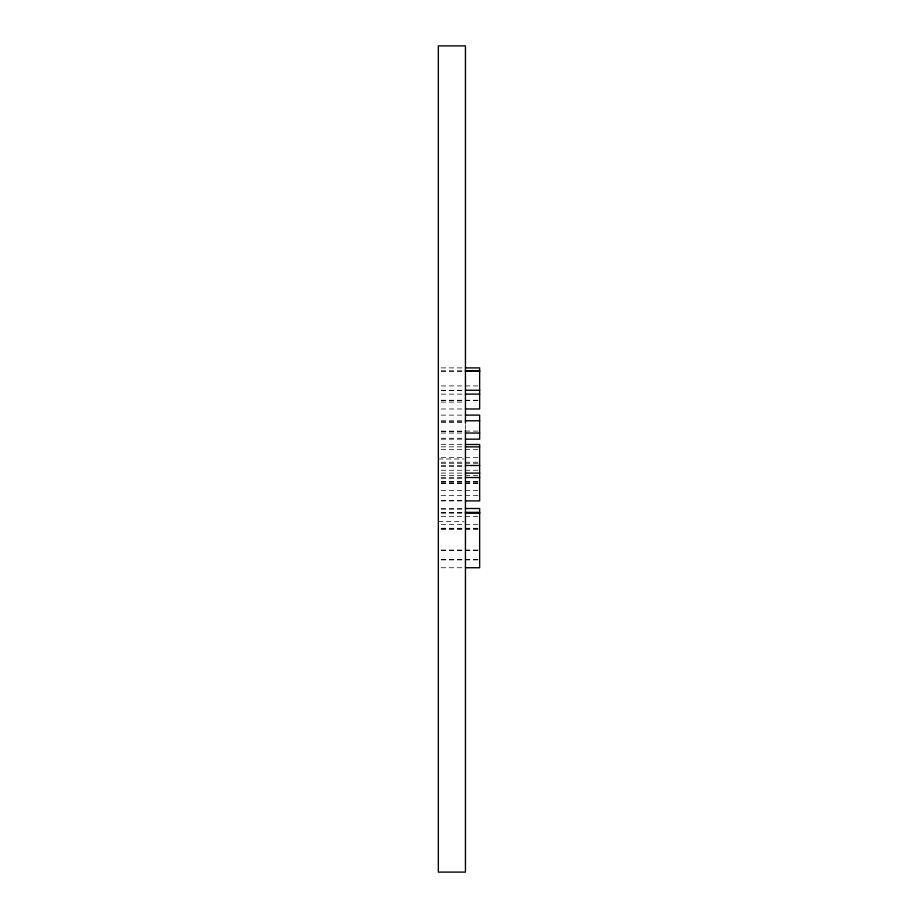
<?xml version="1.0" encoding="UTF-8"?>
<svg xmlns="http://www.w3.org/2000/svg" width="918" height="918" viewBox="0 0 918 918"><rect width="100%" height="100%" fill="white"/><g stroke="black" fill="none" stroke-linecap="round" stroke-linejoin="round"><path stroke-width="0.69" stroke-dasharray="4.59 3.44" d="M441.191 367.9L463.98 367.9M441.191 370.964L463.98 370.964M441.191 371.182L463.98 371.182M441.191 385.916L478.232 385.916M441.191 390.253L463.98 390.253M441.191 390.483L463.98 390.483M441.191 394.109L463.98 394.109M441.191 400.237L479.655 400.237M441.191 400.466L479.655 400.466M441.202 402.073L464.026 402.073M441.191 408.98L463.98 408.98M441.191 415.108L463.98 415.108M441.191 420.777L463.98 420.777M441.191 421.798L463.98 421.798M441.191 422.257L463.98 422.257M441.191 431.104L479.655 431.104M441.191 431.563L463.98 431.563M441.191 433.032L463.98 433.032M441.191 438.253L463.98 438.253M441.191 439.171L463.98 439.171M441.191 444.496L463.98 444.496M441.191 446.882L463.98 446.882M441.191 449.602L479.655 449.602M441.191 457.669L479.655 457.669M438.345 459L464.026 459M441.191 462.202L478.232 462.202M441.191 463.257L478.232 463.257M441.191 465.495L463.98 465.495M441.191 466.401L463.98 466.401M441.191 470.257L478.232 470.257M441.191 473.103L463.98 473.103M441.191 475.593L478.232 475.593M441.191 477.521L463.98 477.521M441.191 478.542L463.98 478.542M441.191 481.606L479.655 481.606M441.191 481.95L478.232 481.95M441.191 482.971L478.232 482.971M441.191 483.316L478.232 483.316M441.191 490.35L479.655 490.35M441.191 495.571L479.655 495.571M441.191 500.677L463.98 500.677M441.191 500.907L463.98 500.907M441.191 508.503L463.98 508.503M441.191 509.192L463.98 509.192M441.191 512.37L463.98 512.37M441.191 512.588L463.98 512.588M441.191 513.162L463.98 513.162M441.191 516.341L478.232 516.341M438.345 521.344L464.026 521.344M441.191 524.511L478.232 524.511M441.191 528.252L478.232 528.252M441.191 528.711L478.232 528.711M441.191 529.502L479.655 529.502M441.191 550.043L479.655 550.043M441.191 550.387L478.232 550.387M441.191 559.578L479.655 559.578M441.191 559.923L479.655 559.923M441.191 567.749L463.98 567.749M465.449 424.575L465.449 429.119"/><path stroke-width="1.38" d="M465.415 367.9L479.655 367.9L479.655 408.98L465.415 408.98M465.415 370.964L479.655 370.964M465.415 371.182L479.655 371.182M465.415 390.253L479.655 390.253M465.415 394.109L479.655 394.109M465.415 415.108L479.655 415.108L479.655 439.171L465.415 439.171M465.415 420.777L479.655 420.777M465.415 433.032L479.655 433.032M465.415 444.496L479.655 444.496L479.655 500.907L465.415 500.907M465.415 446.882L479.655 446.882M465.415 465.495L479.655 465.495M465.415 473.103L479.655 473.103M465.415 477.521L479.655 477.521M465.415 508.503L479.655 508.503L479.655 567.749L465.415 567.749M465.415 512.37L479.655 512.37M465.415 513.162L479.655 513.162M465.449 423.141L465.449 45.9L438.345 45.9L438.345 872.1L465.449 872.1L465.449 430.312"/></g></svg>
